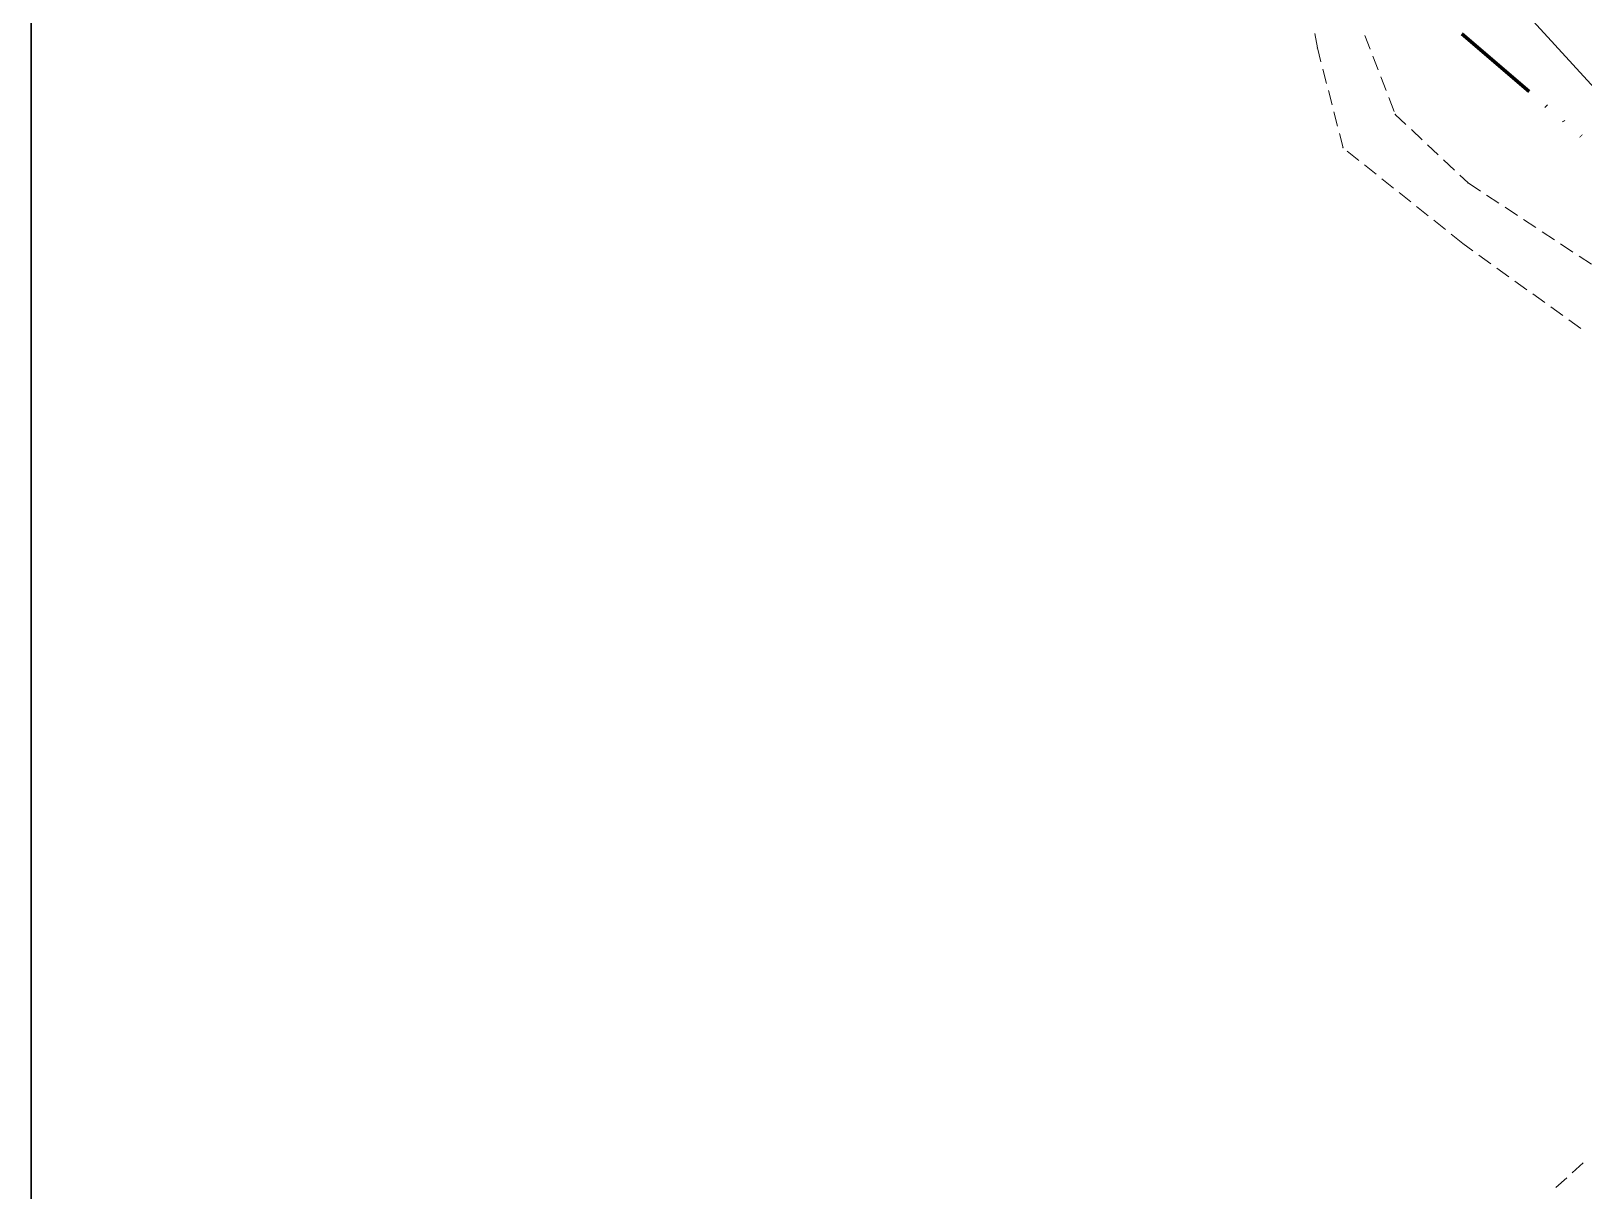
# Model space of a CAD drawing. Header units: millimetres. Extents: x 615240 to 617330, y 4151758 to 4153557.
# Drawn here: x 615240.4 to 615450.6, y 4152140 to 4152297.1 of the extents above; entities that cross this region are included whole.
import ezdxf
from ezdxf.xclip import XClip

# ---------------------------------------------------------------- set-up
doc = ezdxf.new("R2010")
doc.units = ezdxf.units.MM
doc.header["$XCLIPFRAME"] = 2
doc.linetypes.add('ACAD_ISO14W100', pattern=[24, 12, -3, 0, -3, 0, -3, 0, -3])
for name, color, linetype, lineweight in [('02_ADA_ALN_YENI', 7, 'Continuous', 30), ('03_PARSEL_ALN_YENI', 171, 'Continuous', 0), ('06_DETAY_SNR_PAFTA', 26, 'Continuous', 0), ('07_SNRTIP_GECERLI', 30, 'Continuous', 0), ('NOKTA_DETAY_YENI', 171, 'Continuous', 0), ('TRAFO_BOLGE_TUM', 254, 'ACAD_ISO14W100', 70)]:
    doc.layers.add(name, color=color, linetype=linetype, lineweight=lineweight)
doc.layers.add('ANTET', color=7, linetype='Continuous')

# ---------------------------------------------------------------- blocks, each defined once
blk = doc.blocks.new('fggg')
at = {"layer": '02_ADA_ALN_YENI', "color": 252}
blk.add_polyline3d([(615452.83, 4152394.8, 0), (615443.71, 4152389.5, 0), (615440.42, 4152387.37, 0), (615431.1, 4152380.35, 0), (615429.74, 4152379.72, 0), (615422.33, 4152376.28, 0), (615415.69, 4152372.71, 0), (615399.2, 4152351.25, 0), (615411.43, 4152335.6, 0), (615413.77, 4152327.23, 0), (615438.88, 4152303.77, 0), (615467.16, 4152272.82, 0)], dxfattribs=at)
at = {"layer": '03_PARSEL_ALN_YENI', "color": 252}
blk.add_polyline3d([(615467.16, 4152272.82, 0), (615438.88, 4152303.77, 0), (615434.08, 4152333.07, 0), (615441.28, 4152346.09, 0), (615466.82, 4152366.92, 0), (615486.67, 4152342.17, 0), (615489.49, 4152338.75, 0), (615491.03, 4152336.86, 0), (615494.02, 4152340.02, 0), (615508.19, 4152337.74, 0), (615496.51, 4152322.32, 0), (615485.08, 4152302.92, 0), (615478.32, 4152291.8, 0), (615474.46, 4152285.3, 0), (615467.16, 4152272.82, 0)], close=True, dxfattribs=at)
at = {"layer": '06_DETAY_SNR_PAFTA', "color": 252}
for p, q in [((615414.54, 4152294.77, 0.95), (615414.19, 4152296.73, 0.95)), ((615420.95, 4152296.46, 0.95), (615421.67, 4152294.59, 0.95)), ((615415.02, 4152292.88, 0.95), (615414.54, 4152294.77, 0.95)), ((615415.77, 4152289.97, 0.95), (615415.27, 4152291.91, 0.95)), ((615422.03, 4152293.66, 0.95), (615422.75, 4152291.79, 0.95)), ((615423.11, 4152290.86, 0.95), (615423.83, 4152288.99, 0.95)), ((615416.52, 4152287.07, 0.95), (615416.02, 4152289, 0.95)), ((615424.19, 4152288.06, 0.95), (615424.91, 4152286.19, 0.95)), ((615417.27, 4152284.16, 0.95), (615416.77, 4152286.1, 0.95)), ((615425.07, 4152285.78, 0.95), (615426.53, 4152284.41, 0.95)), ((615427.26, 4152283.72, 0.95), (615428.72, 4152282.35, 0.95)), ((615418.02, 4152281.26, 0.95), (615417.52, 4152283.19, 0.95)), ((615429.45, 4152281.67, 0.95), (615430.9, 4152280.3, 0.95)), ((615420.15, 4152279.55, 0.95), (615418.59, 4152280.8, 0.95)), ((615431.63, 4152279.61, 0.95), (615433.09, 4152278.24, 0.95)), ((615422.5, 4152277.68, 0.95), (615420.93, 4152278.93, 0.95)), ((615424.84, 4152275.8, 0.95), (615423.28, 4152277.05, 0.95)), ((615433.82, 4152277.56, 0.95), (615434.94, 4152276.5, 0.95)), ((615427.18, 4152273.93, 0.95), (615425.62, 4152275.18, 0.95)), ((615434.94, 4152276.5, 0.95), (615436.61, 4152275.4, 0.95)), ((615429.52, 4152272.05, 0.95), (615427.96, 4152273.3, 0.95)), ((615437.44, 4152274.85, 0.95), (615439.11, 4152273.75, 0.95)), ((615439.94, 4152273.2, 0.95), (615441.61, 4152272.1, 0.95)), ((615431.86, 4152270.18, 0.95), (615430.3, 4152271.43, 0.95)), ((615442.45, 4152271.54, 0.95), (615444.12, 4152270.44, 0.95)), ((615434.21, 4152268.31, 0.95), (615432.65, 4152269.55, 0.95)), ((615444.95, 4152269.89, 0.95), (615446.62, 4152268.79, 0.95)), ((615435.59, 4152267.31, 0.95), (615434.21, 4152268.31, 0.95)), ((615438.03, 4152265.55, 0.95), (615436.4, 4152266.72, 0.95)), ((615447.45, 4152268.24, 0.95), (615449.12, 4152267.14, 0.95)), ((615449.96, 4152266.58, 0.95), (615451.63, 4152265.48, 0.95)), ((615440.46, 4152263.8, 0.95), (615438.84, 4152264.97, 0.95)), ((615442.89, 4152262.04, 0.95), (615441.27, 4152263.21, 0.95)), ((615445.33, 4152260.29, 0.95), (615443.7, 4152261.46, 0.95)), ((615447.76, 4152258.53, 0.95), (615446.14, 4152259.7, 0.95)), ((615450.19, 4152256.78, 0.95), (615448.57, 4152257.95, 0.95)), ((615449.05, 4152142.45, 0.95), (615450.53, 4152143.79, 0.95)), ((615446.83, 4152140.44, 0.95), (615448.31, 4152141.78, 0.95))]:
    blk.add_line(p, q, dxfattribs=at)
for p in [(615414.54, 4152294.77, 635.96), (615414.54, 4152294.77, 635.96), (615425.07, 4152285.78, 634.37), (615425.07, 4152285.78, 634.37), (615418.02, 4152281.26, 634.28), (615418.02, 4152281.26, 634.28), (615434.94, 4152276.5, 633.71), (615434.94, 4152276.5, 633.71), (615434.21, 4152268.31, 632.54), (615434.21, 4152268.31, 632.54)]:
    blk.add_point(p, dxfattribs=at)
at = {"layer": '07_SNRTIP_GECERLI', "color": 252}
blk.add_polyline3d([(615438.88, 4152303.77, 0), (615467.16, 4152272.82, 0)], dxfattribs=at)
at = {"layer": 'NOKTA_DETAY_YENI', "color": 252}
for p in [(615414.54, 4152294.77, 635.96), (615425.07, 4152285.78, 634.37), (615418.02, 4152281.26, 634.28), (615434.94, 4152276.5, 633.71), (615434.21, 4152268.31, 632.54)]:
    blk.add_point(p, dxfattribs=at)

msp = doc.modelspace()

# ---------------------------------------------------------------- linework, layer by layer
msp.add_line((615240.4, 4152657.5), (615240.4, 4151757.5))
at = {"layer": 'ANTET', "flags": 128}
msp.add_lwpolyline([(615240.4, 4151757.5), (615240.4, 4152657.5), (617142.5, 4152657.5), (617142.5, 4151777.5), (615240.4, 4151757.5)], close=True, dxfattribs=at)
at = {"layer": 'TRAFO_BOLGE_TUM', "flags": 128}
msp.add_lwpolyline([(615609.21, 4152146.51), (615609.2, 4152146.5), (615364.24, 4152356.59), (615363.55, 4152357.29), (615362.95, 4152358.15), (615362.51, 4152359.1), (615362.24, 4152360.11), (615362.14, 4152361.15), (615362.24, 4152362.19), (615362.45, 4152362.98), (615362.43, 4152362.99), (615383.16, 4152427.39), (615383.24, 4152427.6), (615383.37, 4152427.88), (615383.35, 4152427.88), (615484.65, 4152667.65), (615484.98, 4152668.31), (615485.58, 4152669.17), (615486.15, 4152669.73), (615486.14, 4152669.74), (616077.97, 4153209.43), (616078.15, 4153209.6), (616079.01, 4153210.2), (616079.07, 4153210.22), (616079.06, 4153210.23), (616244.06, 4153303.22), (616244.96, 4153303.63), (616245.97, 4153303.9), (616247.01, 4153303.99), (616248.05, 4153303.9), (616248.33, 4153303.83), (616248.33, 4153303.84), (616279.31, 4153296.85), (616280.04, 4153296.64), (616280.99, 4153296.2), (616281.85, 4153295.6), (616282.59, 4153294.86), (616283.19, 4153294), (616283.6, 4153293.12), (616283.6, 4153293.12), (616602.79, 4152447.65), (616602.81, 4152447.58), (616603.08, 4152446.57), (616603.17, 4152445.53), (616603.08, 4152444.49), (616602.81, 4152443.48), (616602.37, 4152442.53), (616601.96, 4152441.95), (616601.98, 4152441.94), (616551.95, 4152374.9), (616551.74, 4152374.63), (616551.01, 4152373.9), (616551.01, 4152373.9), (616225.67, 4152099.76), (616225.66, 4152099.75), (616225.39, 4152099.56), (616225.4, 4152099.54), (616182.92, 4152067.76), (616182.33, 4152067.37), (616182.29, 4152067.35), (616182.29, 4152067.35), (616150.33, 4152049.2), (616150.27, 4152049.18), (616150.28, 4152049.17), (616075.07, 4152007.46), (616074.21, 4152007.06), (616073.2, 4152006.79), (616072.16, 4152006.7), (616071.12, 4152006.79), (616070.43, 4152006.98), (616070.43, 4152006.96), (615611.38, 4152145.31), (615611.06, 4152145.42), (615610.11, 4152145.86), (615609.25, 4152146.46), (615609.21, 4152146.51), (615609.21, 4152146.51)], dxfattribs=at)

# ---------------------------------------------------------------- block references
ref = msp.add_blockref('fggg', (0, 0))
XClip(ref).set_block_clipping_path([(615240.4021353753, 4153557.293983656), (616576.5432835864, 4153557.293983656), (616576.5432835864, 4152657.5), (617142.5, 4152657.5), (617142.5, 4151777.5), (615240.4021353753, 4151757.5), (615240.4021353753, 4152657.5)])

doc.saveas('drawing.dxf')
